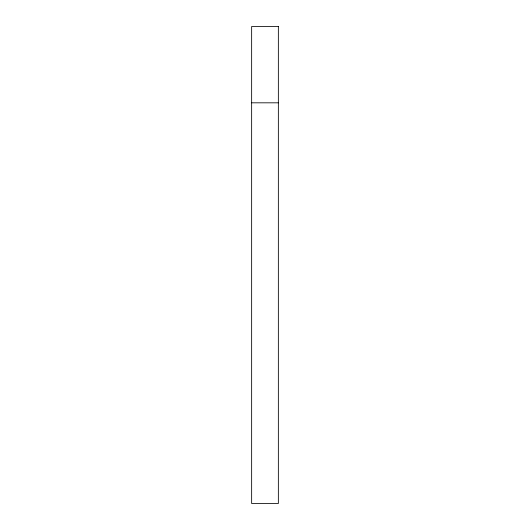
<?xml version="1.0" encoding="UTF-8"?>
<svg xmlns="http://www.w3.org/2000/svg" width="530" height="530" viewBox="0 0 530 530"><rect width="100%" height="100%" fill="white"/><g stroke="black" fill="none" stroke-linecap="round" stroke-linejoin="round"><path stroke-width="0.79" d="M251.644 102.82L278.356 102.82M278.356 26.5L251.644 26.5L251.644 503.5L278.356 503.5L278.356 26.5"/></g></svg>
